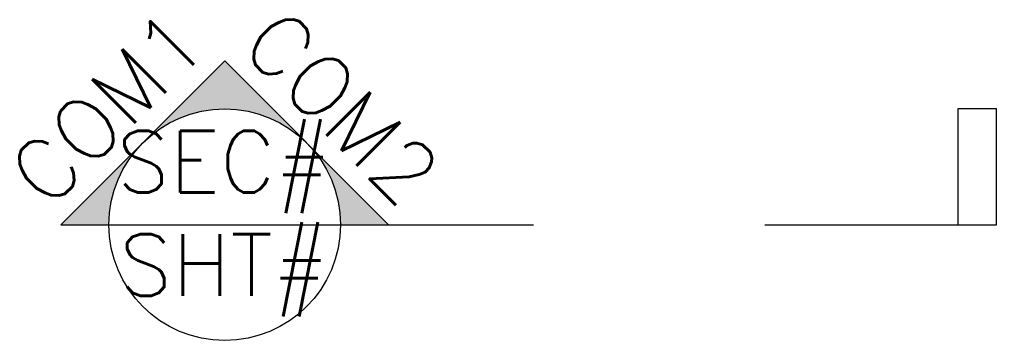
# Model space of a CAD drawing. Extents: x -0.33 to 1.25, y -0.19 to 0.33.
import ezdxf
from ezdxf.enums import TextEntityAlignment as Align

# ---------------------------------------------------------------- set-up
doc = ezdxf.new("R2010")
doc.units = 0
doc.header["$MEASUREMENT"] = 0
doc.styles.get("Standard").update_dxf_attribs({"font": 'SIMPLEX.SHX'})

msp = doc.modelspace()

# ---------------------------------------------------------------- hatches: boundary and pattern name
h = msp.add_hatch(color=256)
h.paths.add_polyline_path([(0, 0.2652), (-0.1323, 0.1329, -0.4128), (0.1322, 0.133)])
h.paths.add_polyline_path([(-0.1329, 0.1323), (-0.2652, 0), (-0.1875, 0, -0.198387)])
h.paths.add_polyline_path([(0.133, 0.1322, -0.198184), (0.1875, 0), (0.2652, 0)])

# ---------------------------------------------------------------- linework, layer by layer
for p, q in [((-0.1875, 0), (0.1875, 0)), ((0.1875, 0), (0.5, 0))]:
    msp.add_line(p, q)
for points in [[(0.2652, 0), (0, 0.2652), (-0.2652, 0), (-0.1875, 0)], [(0.875, 0), (1.25, 0), (1.25, 0.1875), (1.1875, 0.1875), (1.1875, 0)]]:
    msp.add_lwpolyline(points)
msp.add_circle((0, 0), 0.1875)

# ---------------------------------------------------------------- texts
at = {"color": 0}
for tag, rotation, p in [('COM2', 315, (0.1897, 0.1897)), ('COM1', 45, (-0.1897, 0.1897))]:
    msp.add_attdef(tag, text='', height=0.1, rotation=rotation, dxfattribs=at).set_placement(p, align=Align.MIDDLE)
for tag, text, p in [('SEC#', '1', (-0.0015, 0.095)), ('SHT#', 'S', (-0.0015, -0.0723))]:
    msp.add_attdef(tag, text=text, height=0.1, dxfattribs=at).set_placement(p, align=Align.MIDDLE)

doc.saveas('drawing.dxf')
